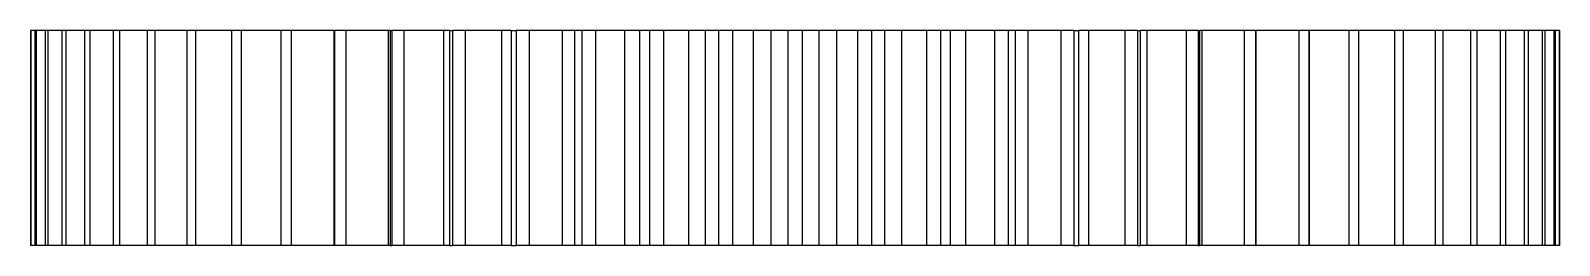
# Model space of a CAD drawing. Header units: millimetres. Extents: x 385 to 428, y 310 to 426.
# Drawn here: x 385.28 to 427.87, y 420.33 to 426.33 of the extents above.
import ezdxf

# ---------------------------------------------------------------- set-up
doc = ezdxf.new("R2010")
doc.units = ezdxf.units.MM
doc.layers.add('014.7.2-PIGNON_I', color=7, linetype='Continuous')
doc.layers.add('Défaut', color=7, linetype='Continuous')

# ---------------------------------------------------------------- blocks, each defined once
blk = doc.blocks.new('SE')
at = {"layer": '014.7.2-PIGNON_I', "color": 7, "linetype": 'Continuous'}
for p, q in [((385.288, 426.328), (385.279, 426.328)), ((385.279, 426.328), (385.279, 420.328)), ((385.393, 426.328), (385.288, 426.328)), ((385.288, 426.328), (385.288, 420.328)), ((385.438, 426.328), (385.393, 426.328)), ((385.393, 426.328), (385.393, 420.328)), ((385.438, 426.328), (385.438, 420.328)), ((385.683, 426.328), (385.438, 426.328)), ((385.763, 426.328), (385.683, 426.328)), ((385.683, 426.328), (385.683, 420.328)), ((386.147, 426.328), (385.763, 426.328)), ((385.763, 426.328), (385.763, 420.328)), ((386.261, 426.328), (386.147, 426.328)), ((386.147, 426.328), (386.147, 420.328)), ((386.261, 426.328), (386.261, 420.328)), ((386.779, 426.328), (386.261, 426.328)), ((386.927, 426.328), (386.779, 426.328)), ((386.779, 426.328), (386.779, 420.328)), ((387.576, 426.328), (386.927, 426.328)), ((386.927, 426.328), (386.927, 420.328)), ((387.756, 426.328), (387.576, 426.328)), ((387.576, 426.328), (387.576, 420.328)), ((387.756, 426.328), (387.756, 420.328)), ((388.53, 426.328), (387.756, 426.328)), ((388.741, 426.328), (388.53, 426.328)), ((388.53, 426.328), (388.53, 420.328)), ((389.633, 426.328), (388.741, 426.328)), ((388.741, 426.328), (388.741, 420.328)), ((389.873, 426.328), (389.633, 426.328)), ((389.633, 426.328), (389.633, 420.328)), ((389.873, 426.328), (389.873, 420.328)), ((390.877, 426.328), (389.873, 426.328)), ((391.144, 426.328), (390.877, 426.328)), ((390.877, 426.328), (390.877, 420.328)), ((392.249, 426.328), (391.144, 426.328)), ((391.144, 426.328), (391.144, 420.328)), ((392.249, 426.328), (392.251, 426.328)), ((392.249, 426.328), (392.249, 420.328)), ((392.543, 426.328), (392.251, 426.328)), ((392.251, 426.328), (392.251, 420.328)), ((392.543, 426.328), (392.543, 420.328)), ((393.727, 426.328), (392.543, 426.328)), ((393.727, 426.328), (393.744, 426.328)), ((393.727, 426.328), (393.727, 420.328)), ((394.059, 426.328), (393.744, 426.328)), ((393.744, 426.328), (393.744, 420.328)), ((395.239, 426.328), (394.059, 426.328)), ((394.059, 426.328), (394.059, 420.328)), ((395.239, 426.328), (395.239, 420.328)), ((395.299, 426.328), (395.239, 426.328)), ((395.299, 426.328), (395.343, 426.328)), ((395.299, 426.328), (395.299, 420.328)), ((395.678, 426.328), (395.343, 426.328)), ((395.343, 426.328), (395.343, 420.328)), ((395.678, 426.328), (395.678, 420.328)), ((396.779, 426.328), (395.678, 426.328)), ((396.779, 426.328), (396.779, 420.328)), ((396.95, 426.328), (396.779, 426.328)), ((396.95, 426.328), (397.035, 426.328)), ((396.95, 426.328), (396.95, 420.328)), ((397.387, 426.328), (397.035, 426.328)), ((397.035, 426.328), (397.035, 420.328)), ((398.4, 426.328), (397.387, 426.328)), ((397.387, 426.328), (397.387, 420.328)), ((398.4, 426.328), (398.4, 420.328)), ((398.667, 426.328), (398.4, 426.328)), ((398.667, 426.328), (398.806, 426.328)), ((398.667, 426.328), (398.667, 420.328)), ((399.172, 426.328), (398.806, 426.328)), ((398.806, 426.328), (398.806, 420.328)), ((399.172, 426.328), (399.172, 420.328)), ((400.089, 426.328), (399.172, 426.328)), ((400.089, 426.328), (400.089, 420.328)), ((400.436, 426.328), (400.089, 426.328)), ((400.642, 426.328), (400.436, 426.328)), ((400.436, 426.328), (400.436, 420.328)), ((401.019, 426.328), (400.642, 426.328)), ((400.642, 426.328), (400.642, 420.328)), ((401.831, 426.328), (401.019, 426.328)), ((401.019, 426.328), (401.019, 420.328)), ((401.831, 426.328), (401.831, 420.328)), ((402.242, 426.328), (401.831, 426.328)), ((402.527, 426.328), (402.242, 426.328)), ((402.242, 426.328), (402.242, 420.328)), ((402.912, 426.328), (402.527, 426.328)), ((402.527, 426.328), (402.527, 420.328)), ((402.912, 426.328), (402.912, 420.328)), ((403.613, 426.328), (402.912, 426.328)), ((403.613, 426.328), (403.613, 420.328)), ((404.071, 426.328), (403.613, 426.328)), ((404.445, 426.328), (404.071, 426.328)), ((404.071, 426.328), (404.071, 420.328)), ((404.835, 426.328), (404.445, 426.328)), ((404.445, 426.328), (404.445, 420.328)), ((405.42, 426.328), (404.835, 426.328)), ((404.835, 426.328), (404.835, 420.328)), ((405.906, 426.328), (405.419, 426.328)), ((405.42, 420.328), (405.42, 426.328)), ((406.381, 426.328), (405.906, 426.328)), ((405.906, 426.328), (405.906, 420.328)), ((406.773, 426.328), (406.381, 426.328)), ((406.381, 426.328), (406.381, 420.328)), ((406.773, 426.328), (406.773, 420.328)), ((407.247, 426.328), (406.773, 426.328)), ((407.735, 426.328), (407.247, 426.328)), ((407.247, 420.328), (407.247, 426.328)), ((408.319, 426.328), (407.734, 426.328)), ((407.734, 426.328), (407.734, 420.328)), ((408.709, 426.328), (408.319, 426.328)), ((408.319, 426.328), (408.319, 420.328)), ((409.083, 426.328), (408.709, 426.328)), ((408.709, 426.328), (408.709, 420.328)), ((409.541, 426.328), (409.083, 426.328)), ((409.083, 420.328), (409.083, 426.328)), ((410.242, 426.328), (409.541, 426.328)), ((409.541, 426.328), (409.541, 420.328)), ((410.627, 426.328), (410.242, 426.328)), ((410.242, 426.328), (410.242, 420.328)), ((410.627, 426.328), (410.627, 420.328)), ((410.911, 426.328), (410.627, 426.328)), ((411.323, 426.328), (410.911, 426.328)), ((410.911, 420.328), (410.911, 426.328)), ((412.135, 426.328), (411.323, 426.328)), ((411.323, 426.328), (411.323, 420.328)), ((412.512, 426.328), (412.135, 426.328)), ((412.135, 426.328), (412.135, 420.328)), ((412.718, 426.328), (412.512, 426.328)), ((412.512, 426.328), (412.512, 420.328)), ((413.065, 426.328), (412.718, 426.328)), ((412.718, 420.328), (412.718, 426.328)), ((413.981, 426.328), (413.065, 426.328)), ((413.065, 426.328), (413.065, 420.328)), ((414.347, 426.328), (413.981, 426.328)), ((413.981, 426.328), (413.981, 420.328)), ((414.347, 426.328), (414.347, 420.328)), ((414.347, 426.328), (414.487, 426.328)), ((414.754, 426.328), (414.487, 426.328)), ((414.487, 420.328), (414.487, 426.328)), ((415.767, 426.328), (414.754, 426.328)), ((414.754, 426.328), (414.754, 420.328)), ((416.119, 426.328), (415.767, 426.328)), ((415.767, 426.328), (415.767, 420.328)), ((416.119, 426.328), (416.204, 426.328)), ((416.119, 426.328), (416.119, 420.328)), ((416.375, 426.328), (416.204, 426.328)), ((416.204, 420.328), (416.204, 426.328)), ((417.476, 426.328), (416.375, 426.328)), ((416.375, 426.328), (416.375, 420.328)), ((417.811, 426.328), (417.476, 426.328)), ((417.476, 426.328), (417.476, 420.328)), ((417.811, 426.328), (417.811, 420.328)), ((417.811, 426.328), (417.855, 426.328)), ((417.914, 426.328), (417.855, 426.328)), ((417.855, 420.328), (417.855, 426.328)), ((419.095, 426.328), (417.914, 426.328)), ((417.914, 426.328), (417.914, 420.328)), ((419.41, 426.328), (419.095, 426.328)), ((419.095, 426.328), (419.095, 420.328)), ((419.41, 426.328), (419.426, 426.328)), ((419.41, 426.328), (419.41, 420.328)), ((420.61, 426.328), (419.426, 426.328)), ((419.426, 420.328), (419.426, 426.328)), ((420.903, 426.328), (420.61, 426.328)), ((420.61, 426.328), (420.61, 420.328)), ((420.903, 426.328), (420.903, 420.328)), ((420.903, 426.328), (420.905, 426.328)), ((422.009, 426.328), (420.905, 426.328)), ((420.905, 420.328), (420.905, 426.328)), ((422.277, 426.328), (422.009, 426.328)), ((422.009, 426.328), (422.009, 420.328)), ((423.28, 426.328), (422.277, 426.328)), ((422.277, 426.328), (422.277, 420.328)), ((423.521, 426.328), (423.28, 426.328)), ((423.28, 426.328), (423.28, 420.328)), ((423.521, 426.328), (423.521, 420.328)), ((424.413, 426.328), (423.521, 426.328)), ((424.624, 426.328), (424.413, 426.328)), ((424.413, 426.328), (424.413, 420.328)), ((425.398, 426.328), (424.624, 426.328)), ((424.624, 426.328), (424.624, 420.328)), ((425.578, 426.328), (425.398, 426.328)), ((425.398, 426.328), (425.398, 420.328)), ((425.578, 426.328), (425.578, 420.328)), ((426.227, 426.328), (425.578, 426.328)), ((426.375, 426.328), (426.227, 426.328)), ((426.227, 426.328), (426.227, 420.328)), ((426.893, 426.328), (426.375, 426.328)), ((426.375, 426.328), (426.375, 420.328)), ((427.007, 426.328), (426.893, 426.328)), ((426.893, 426.328), (426.893, 420.328)), ((427.007, 426.328), (427.007, 420.328)), ((427.391, 426.328), (427.007, 426.328)), ((427.47, 426.328), (427.391, 426.328)), ((427.391, 426.328), (427.391, 420.328)), ((427.716, 426.328), (427.47, 426.328)), ((427.47, 426.328), (427.47, 420.328)), ((427.76, 426.328), (427.716, 426.328)), ((427.716, 426.328), (427.716, 420.328)), ((427.76, 426.328), (427.76, 420.328)), ((427.866, 426.328), (427.76, 426.328)), ((427.875, 426.328), (427.866, 426.328)), ((427.866, 426.328), (427.866, 420.328)), ((427.875, 426.328), (427.875, 420.328)), ((385.288, 420.328), (385.279, 420.328)), ((385.393, 420.328), (385.288, 420.328)), ((385.438, 420.328), (385.393, 420.328)), ((385.683, 420.328), (385.438, 420.328)), ((385.763, 420.328), (385.683, 420.328)), ((386.147, 420.328), (385.763, 420.328)), ((386.261, 420.328), (386.147, 420.328)), ((386.779, 420.328), (386.261, 420.328)), ((386.927, 420.328), (386.779, 420.328)), ((387.576, 420.328), (386.927, 420.328)), ((387.756, 420.328), (387.576, 420.328)), ((388.53, 420.328), (387.756, 420.328)), ((388.741, 420.328), (388.53, 420.328)), ((389.633, 420.328), (388.741, 420.328)), ((389.873, 420.328), (389.633, 420.328)), ((390.877, 420.328), (389.873, 420.328)), ((391.144, 420.328), (390.877, 420.328)), ((392.249, 420.328), (391.144, 420.328)), ((392.249, 420.328), (392.251, 420.328)), ((392.543, 420.328), (392.251, 420.328)), ((393.727, 420.328), (392.543, 420.328)), ((393.727, 420.328), (393.744, 420.328)), ((394.059, 420.328), (393.744, 420.328)), ((395.239, 420.328), (394.059, 420.328)), ((395.299, 420.328), (395.239, 420.328)), ((395.299, 420.328), (395.343, 420.328)), ((395.678, 420.328), (395.343, 420.328)), ((396.779, 420.328), (395.678, 420.328)), ((396.95, 420.328), (396.779, 420.328)), ((396.95, 420.328), (397.035, 420.328)), ((397.387, 420.328), (397.035, 420.328)), ((398.4, 420.328), (397.387, 420.328)), ((398.667, 420.328), (398.4, 420.328)), ((398.667, 420.328), (398.806, 420.328)), ((399.172, 420.328), (398.806, 420.328)), ((400.089, 420.328), (399.172, 420.328)), ((400.436, 420.328), (400.089, 420.328)), ((400.642, 420.328), (400.436, 420.328)), ((401.019, 420.328), (400.642, 420.328)), ((401.831, 420.328), (401.019, 420.328)), ((402.242, 420.328), (401.831, 420.328)), ((402.527, 420.328), (402.242, 420.328)), ((402.912, 420.328), (402.527, 420.328)), ((403.613, 420.328), (402.912, 420.328)), ((404.071, 420.328), (403.613, 420.328)), ((404.445, 420.328), (404.071, 420.328)), ((404.835, 420.328), (404.445, 420.328)), ((405.42, 420.328), (404.835, 420.328)), ((405.906, 420.328), (405.419, 420.328)), ((406.381, 420.328), (405.906, 420.328)), ((406.773, 420.328), (406.381, 420.328)), ((407.247, 420.328), (406.773, 420.328)), ((407.735, 420.328), (407.247, 420.328)), ((408.319, 420.328), (407.734, 420.328)), ((408.709, 420.328), (408.319, 420.328)), ((409.083, 420.328), (408.709, 420.328)), ((409.541, 420.328), (409.083, 420.328)), ((410.242, 420.328), (409.541, 420.328)), ((410.627, 420.328), (410.242, 420.328)), ((410.911, 420.328), (410.627, 420.328)), ((411.323, 420.328), (410.911, 420.328)), ((412.135, 420.328), (411.323, 420.328)), ((412.512, 420.328), (412.135, 420.328)), ((412.718, 420.328), (412.512, 420.328)), ((413.065, 420.328), (412.718, 420.328)), ((413.981, 420.328), (413.065, 420.328)), ((414.347, 420.328), (413.981, 420.328)), ((414.347, 420.328), (414.487, 420.328)), ((414.754, 420.328), (414.487, 420.328)), ((415.767, 420.328), (414.754, 420.328)), ((416.119, 420.328), (415.767, 420.328)), ((416.119, 420.328), (416.204, 420.328)), ((416.375, 420.328), (416.204, 420.328)), ((417.476, 420.328), (416.375, 420.328)), ((417.811, 420.328), (417.476, 420.328)), ((417.811, 420.328), (417.855, 420.328)), ((417.914, 420.328), (417.855, 420.328)), ((419.095, 420.328), (417.914, 420.328)), ((419.41, 420.328), (419.095, 420.328)), ((419.41, 420.328), (419.426, 420.328)), ((420.61, 420.328), (419.426, 420.328)), ((420.903, 420.328), (420.61, 420.328)), ((420.903, 420.328), (420.905, 420.328)), ((422.009, 420.328), (420.905, 420.328)), ((422.277, 420.328), (422.009, 420.328)), ((423.28, 420.328), (422.277, 420.328)), ((423.521, 420.328), (423.28, 420.328)), ((424.413, 420.328), (423.521, 420.328)), ((424.624, 420.328), (424.413, 420.328)), ((425.398, 420.328), (424.624, 420.328)), ((425.578, 420.328), (425.398, 420.328)), ((426.227, 420.328), (425.578, 420.328)), ((426.375, 420.328), (426.227, 420.328)), ((426.893, 420.328), (426.375, 420.328)), ((427.007, 420.328), (426.893, 420.328)), ((427.391, 420.328), (427.007, 420.328)), ((427.47, 420.328), (427.391, 420.328)), ((427.716, 420.328), (427.47, 420.328)), ((427.76, 420.328), (427.716, 420.328)), ((427.866, 420.328), (427.76, 420.328)), ((427.875, 420.328), (427.866, 420.328))]:
    blk.add_line(p, q, dxfattribs=at)

msp = doc.modelspace()

# ---------------------------------------------------------------- block references
at = {"layer": 'Défaut'}
msp.add_blockref('SE', (0, 0), dxfattribs=at)

doc.saveas('drawing.dxf')
